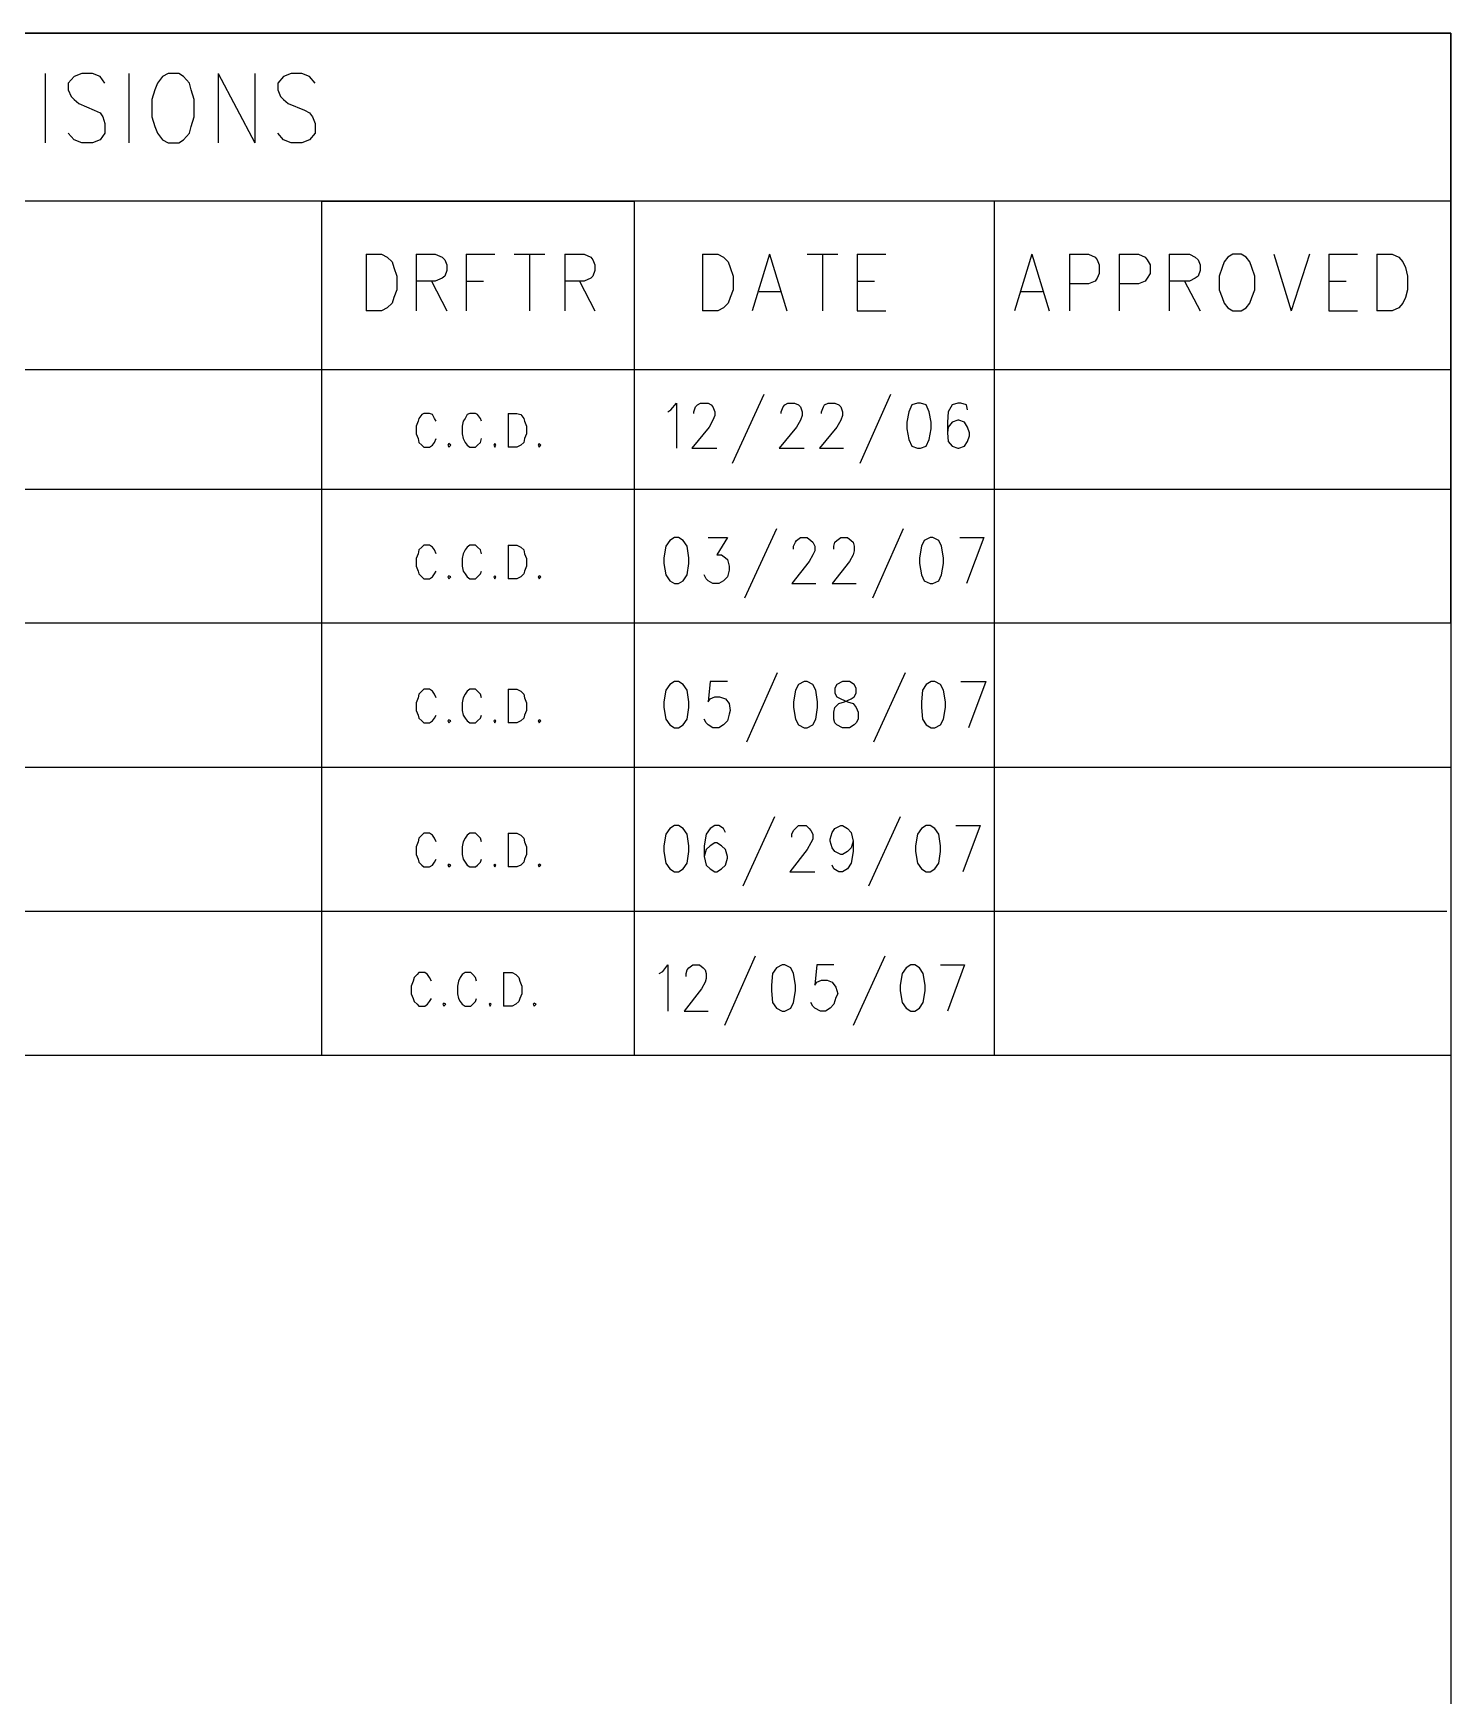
# Model space of a CAD drawing. Extents: x 11.9 to 28.1, y 10.8 to 21.2.
# Drawn here: x 26.617 to 28.092, y 19.468 to 21.199 of the extents above; entities that cross this region are included whole.
import ezdxf

# ---------------------------------------------------------------- set-up
doc = ezdxf.new("R2010")
doc.units = 0
doc.header["$MEASUREMENT"] = 0
doc.layers.add('LAYNR1', color=2, linetype='Continuous')

msp = doc.modelspace()

# ---------------------------------------------------------------- linework, layer by layer
at = {"layer": 'LAYNR1', "color": 7}
for points in [[(11.892, 21.199), (28.092, 21.199)], [(28.092, 21.199), (25.092, 21.199)], [(28.092, 21.199), (28.092, 10.799)], [(28.092, 20.585), (28.092, 21.199)], [(26.629, 21.157), (26.629, 21.085)], [(26.659, 21.154), (26.653, 21.147), (26.653, 21.14)], [(26.686, 21.154), (26.678, 21.157), (26.667, 21.157), (26.659, 21.154)], [(26.691, 21.147), (26.686, 21.154)], [(26.716, 21.157), (26.716, 21.085)], [(26.751, 21.154), (26.746, 21.147), (26.743, 21.14)], [(26.757, 21.157), (26.751, 21.154)], [(26.773, 21.154), (26.768, 21.157), (26.757, 21.157)], [(26.781, 21.14), (26.779, 21.147), (26.773, 21.154)], [(26.809, 21.157), (26.809, 21.085)], [(26.809, 21.157), (26.847, 21.085)], [(26.847, 21.157), (26.847, 21.085)], [(26.877, 21.154), (26.871, 21.147), (26.871, 21.14)], [(26.904, 21.154), (26.896, 21.157), (26.885, 21.157), (26.877, 21.154)], [(26.91, 21.147), (26.904, 21.154)], [(26.653, 21.14), (26.656, 21.133), (26.659, 21.13), (26.664, 21.126)], [(26.743, 21.14), (26.74, 21.13), (26.74, 21.112)], [(26.784, 21.112), (26.784, 21.13), (26.781, 21.14)], [(26.871, 21.14), (26.874, 21.133), (26.877, 21.13), (26.882, 21.126)], [(26.664, 21.126), (26.68, 21.119), (26.686, 21.116), (26.689, 21.112)], [(26.882, 21.126), (26.899, 21.119), (26.904, 21.116), (26.907, 21.112)], [(26.689, 21.112), (26.691, 21.105), (26.691, 21.095), (26.686, 21.088), (26.678, 21.085)], [(26.74, 21.112), (26.743, 21.102), (26.746, 21.095), (26.751, 21.088), (26.757, 21.085)], [(26.768, 21.085), (26.773, 21.088), (26.779, 21.095), (26.781, 21.102), (26.784, 21.112)], [(26.907, 21.112), (26.91, 21.105), (26.91, 21.095), (26.904, 21.088), (26.896, 21.085)], [(26.667, 21.085), (26.659, 21.088), (26.653, 21.095)], [(26.678, 21.085), (26.667, 21.085)], [(26.757, 21.085), (26.768, 21.085)], [(26.885, 21.085), (26.877, 21.088), (26.871, 21.095)], [(26.896, 21.085), (26.885, 21.085)], [(28.092, 21.024), (25.092, 21.024)], [(26.917, 20.135), (26.917, 21.024)], [(26.917, 21.024), (27.242, 21.024)], [(27.242, 21.024), (27.242, 20.135)], [(27.617, 20.135), (27.617, 21.024)], [(28.092, 20.599), (28.092, 21.024)], [(26.963, 20.969), (26.963, 20.91)], [(26.963, 20.969), (26.979, 20.969), (26.985, 20.966)], [(26.985, 20.966), (26.99, 20.961), (26.992, 20.955)], [(27.015, 20.969), (27.015, 20.91)], [(27.015, 20.969), (27.035, 20.969), (27.042, 20.966)], [(27.042, 20.966), (27.045, 20.963), (27.047, 20.958), (27.047, 20.952), (27.045, 20.946), (27.042, 20.944)], [(27.067, 20.969), (27.067, 20.91)], [(27.067, 20.969), (27.097, 20.969)], [(27.117, 20.969), (27.149, 20.969)], [(27.133, 20.969), (27.133, 20.91)], [(27.17, 20.969), (27.17, 20.91)], [(27.17, 20.969), (27.19, 20.969), (27.197, 20.966)], [(27.197, 20.966), (27.199, 20.963), (27.201, 20.958), (27.201, 20.952), (27.199, 20.946), (27.197, 20.944)], [(27.313, 20.969), (27.313, 20.91)], [(27.313, 20.969), (27.329, 20.969), (27.335, 20.966)], [(27.335, 20.966), (27.34, 20.961), (27.342, 20.955)], [(27.383, 20.969), (27.365, 20.91)], [(27.383, 20.969), (27.401, 20.91)], [(27.422, 20.969), (27.454, 20.969)], [(27.438, 20.969), (27.438, 20.91)], [(27.474, 20.969), (27.474, 20.91)], [(27.474, 20.969), (27.504, 20.969)], [(27.656, 20.969), (27.638, 20.91)], [(27.656, 20.969), (27.674, 20.91)], [(27.695, 20.969), (27.695, 20.91)], [(27.695, 20.969), (27.715, 20.969), (27.722, 20.966)], [(27.722, 20.966), (27.724, 20.963), (27.726, 20.958), (27.726, 20.949), (27.724, 20.944)], [(27.747, 20.969), (27.747, 20.91)], [(27.747, 20.969), (27.767, 20.969), (27.774, 20.966)], [(27.774, 20.966), (27.776, 20.963), (27.779, 20.958), (27.779, 20.949), (27.776, 20.944)], [(27.799, 20.969), (27.799, 20.91)], [(27.799, 20.969), (27.82, 20.969), (27.826, 20.966)], [(27.826, 20.966), (27.829, 20.963), (27.831, 20.958), (27.831, 20.952), (27.829, 20.946), (27.826, 20.944)], [(27.86, 20.966), (27.856, 20.961), (27.854, 20.955)], [(27.865, 20.969), (27.86, 20.966)], [(27.879, 20.966), (27.874, 20.969), (27.865, 20.969)], [(27.885, 20.955), (27.883, 20.961), (27.879, 20.966)], [(27.908, 20.969), (27.926, 20.91)], [(27.945, 20.969), (27.926, 20.91)], [(27.965, 20.969), (27.965, 20.91)], [(27.965, 20.969), (27.995, 20.969)], [(28.015, 20.969), (28.015, 20.91)], [(28.015, 20.969), (28.031, 20.969), (28.038, 20.966)], [(28.038, 20.966), (28.042, 20.961), (28.045, 20.955)], [(26.992, 20.955), (26.995, 20.946), (26.995, 20.932)], [(27.342, 20.955), (27.345, 20.946), (27.345, 20.932)], [(27.854, 20.955), (27.851, 20.946), (27.851, 20.932)], [(27.888, 20.932), (27.888, 20.946), (27.885, 20.955)], [(28.045, 20.955), (28.047, 20.946), (28.047, 20.932)], [(26.995, 20.932), (26.992, 20.924), (26.99, 20.918), (26.985, 20.913), (26.979, 20.91)], [(27.042, 20.944), (27.035, 20.941), (27.015, 20.941)], [(27.031, 20.941), (27.047, 20.91)], [(27.067, 20.941), (27.085, 20.941)], [(27.197, 20.944), (27.19, 20.941), (27.17, 20.941)], [(27.185, 20.941), (27.201, 20.91)], [(27.345, 20.932), (27.342, 20.924), (27.34, 20.918), (27.335, 20.913), (27.329, 20.91)], [(27.372, 20.93), (27.395, 20.93)], [(27.474, 20.941), (27.492, 20.941)], [(27.645, 20.93), (27.667, 20.93)], [(27.724, 20.944), (27.722, 20.941), (27.715, 20.938), (27.695, 20.938)], [(27.776, 20.944), (27.774, 20.941), (27.767, 20.938), (27.747, 20.938)], [(27.826, 20.944), (27.82, 20.941), (27.799, 20.941)], [(27.815, 20.941), (27.831, 20.91)], [(27.851, 20.932), (27.854, 20.924), (27.856, 20.918), (27.86, 20.913), (27.865, 20.91)], [(27.874, 20.91), (27.879, 20.913), (27.883, 20.918), (27.885, 20.924), (27.888, 20.932)], [(27.965, 20.941), (27.983, 20.941)], [(28.047, 20.932), (28.045, 20.924), (28.042, 20.918), (28.038, 20.913), (28.031, 20.91)], [(26.979, 20.91), (26.963, 20.91)], [(27.329, 20.91), (27.313, 20.91)], [(27.474, 20.91), (27.504, 20.91)], [(27.865, 20.91), (27.874, 20.91)], [(27.965, 20.91), (27.995, 20.91)], [(28.031, 20.91), (28.015, 20.91)], [(25.092, 20.849), (28.092, 20.849)], [(28.092, 20.849), (28.092, 20.724)], [(27.377, 20.823), (27.344, 20.751)], [(27.509, 20.823), (27.477, 20.751)], [(27.277, 20.805), (27.28, 20.807)], [(27.28, 20.807), (27.286, 20.814)], [(27.286, 20.814), (27.286, 20.767)], [(27.304, 20.805), (27.306, 20.81)], [(27.306, 20.81), (27.308, 20.812)], [(27.308, 20.812), (27.311, 20.814)], [(27.311, 20.814), (27.319, 20.814)], [(27.319, 20.814), (27.322, 20.812)], [(27.322, 20.812), (27.324, 20.81)], [(27.324, 20.81), (27.326, 20.805)], [(27.395, 20.805), (27.397, 20.81)], [(27.397, 20.81), (27.399, 20.812)], [(27.399, 20.812), (27.402, 20.814)], [(27.402, 20.814), (27.409, 20.814)], [(27.409, 20.814), (27.413, 20.812)], [(27.413, 20.812), (27.415, 20.81)], [(27.415, 20.81), (27.417, 20.805)], [(27.437, 20.805), (27.439, 20.81)], [(27.439, 20.81), (27.44, 20.812)], [(27.44, 20.812), (27.444, 20.814)], [(27.444, 20.814), (27.451, 20.814)], [(27.451, 20.814), (27.455, 20.812)], [(27.455, 20.812), (27.457, 20.81)], [(27.457, 20.81), (27.459, 20.805)], [(27.531, 20.812), (27.528, 20.805)], [(27.537, 20.814), (27.531, 20.812)], [(27.54, 20.814), (27.537, 20.814)], [(27.546, 20.812), (27.54, 20.814)], [(27.549, 20.805), (27.546, 20.812)], [(27.573, 20.812), (27.569, 20.805)], [(27.579, 20.814), (27.573, 20.812)], [(27.582, 20.814), (27.579, 20.814)], [(27.588, 20.812), (27.582, 20.814)], [(27.589, 20.807), (27.588, 20.812)], [(27.017, 20.795), (27.015, 20.79), (27.015, 20.782)], [(27.036, 20.795), (27.034, 20.798), (27.032, 20.802), (27.029, 20.803), (27.023, 20.803), (27.021, 20.802), (27.018, 20.798), (27.017, 20.795)], [(27.064, 20.795), (27.063, 20.79), (27.063, 20.782)], [(27.083, 20.795), (27.082, 20.798), (27.079, 20.802), (27.077, 20.803), (27.071, 20.803), (27.068, 20.802), (27.066, 20.798), (27.064, 20.795)], [(27.111, 20.803), (27.111, 20.768)], [(27.111, 20.803), (27.12, 20.803), (27.124, 20.802), (27.127, 20.798), (27.128, 20.795)], [(27.128, 20.795), (27.13, 20.79), (27.13, 20.782)], [(27.32, 20.789), (27.302, 20.767)], [(27.304, 20.803), (27.304, 20.805)], [(27.324, 20.796), (27.32, 20.789)], [(27.326, 20.801), (27.324, 20.796)], [(27.326, 20.805), (27.326, 20.801)], [(27.411, 20.789), (27.393, 20.767)], [(27.395, 20.803), (27.395, 20.805)], [(27.415, 20.796), (27.411, 20.789)], [(27.417, 20.801), (27.415, 20.796)], [(27.417, 20.805), (27.417, 20.801)], [(27.453, 20.789), (27.435, 20.767)], [(27.437, 20.803), (27.437, 20.805)], [(27.457, 20.796), (27.453, 20.789)], [(27.459, 20.801), (27.457, 20.796)], [(27.459, 20.805), (27.459, 20.801)], [(27.528, 20.805), (27.526, 20.794)], [(27.526, 20.794), (27.526, 20.787)], [(27.551, 20.794), (27.549, 20.805)], [(27.551, 20.787), (27.551, 20.794)], [(27.569, 20.805), (27.568, 20.794)], [(27.568, 20.794), (27.568, 20.783)], [(27.569, 20.789), (27.568, 20.783)], [(27.573, 20.794), (27.569, 20.789)], [(27.579, 20.796), (27.573, 20.794)], [(27.58, 20.796), (27.579, 20.796)], [(27.586, 20.794), (27.58, 20.796)], [(27.589, 20.789), (27.586, 20.794)], [(27.591, 20.783), (27.589, 20.789)], [(27.015, 20.782), (27.017, 20.777), (27.018, 20.773), (27.021, 20.77), (27.023, 20.768)], [(27.029, 20.768), (27.032, 20.77), (27.034, 20.773), (27.036, 20.777)], [(27.049, 20.772), (27.048, 20.77), (27.049, 20.768)], [(27.049, 20.768), (27.051, 20.77), (27.049, 20.772)], [(27.063, 20.782), (27.064, 20.777), (27.066, 20.773), (27.068, 20.77), (27.071, 20.768)], [(27.077, 20.768), (27.079, 20.77), (27.082, 20.773), (27.083, 20.777)], [(27.097, 20.772), (27.096, 20.77), (27.097, 20.768)], [(27.097, 20.768), (27.098, 20.77), (27.097, 20.772)], [(27.13, 20.782), (27.128, 20.777), (27.127, 20.773), (27.124, 20.77), (27.12, 20.768)], [(27.143, 20.772), (27.142, 20.77), (27.143, 20.768)], [(27.143, 20.768), (27.145, 20.77), (27.143, 20.772)], [(27.526, 20.787), (27.528, 20.776)], [(27.528, 20.776), (27.531, 20.769)], [(27.546, 20.769), (27.549, 20.776)], [(27.549, 20.776), (27.551, 20.787)], [(27.568, 20.783), (27.569, 20.774)], [(27.569, 20.774), (27.573, 20.769)], [(27.586, 20.769), (27.589, 20.774)], [(27.589, 20.774), (27.591, 20.78)], [(27.591, 20.78), (27.591, 20.783)], [(27.023, 20.768), (27.029, 20.768)], [(27.071, 20.768), (27.077, 20.768)], [(27.12, 20.768), (27.111, 20.768)], [(27.302, 20.767), (27.328, 20.767)], [(27.393, 20.767), (27.419, 20.767)], [(27.435, 20.767), (27.46, 20.767)], [(27.531, 20.769), (27.537, 20.767)], [(27.537, 20.767), (27.54, 20.767)], [(27.54, 20.767), (27.546, 20.769)], [(27.573, 20.769), (27.579, 20.767)], [(27.579, 20.767), (27.58, 20.767)], [(27.58, 20.767), (27.586, 20.769)], [(28.092, 20.724), (25.092, 20.724)], [(27.279, 20.671), (27.275, 20.665)], [(27.284, 20.674), (27.279, 20.671)], [(27.288, 20.674), (27.284, 20.674)], [(27.293, 20.671), (27.288, 20.674)], [(27.297, 20.665), (27.293, 20.671)], [(27.319, 20.674), (27.339, 20.674)], [(27.339, 20.674), (27.328, 20.656)], [(27.39, 20.683), (27.357, 20.611)], [(27.408, 20.665), (27.41, 20.669)], [(27.41, 20.669), (27.411, 20.671)], [(27.411, 20.671), (27.415, 20.674)], [(27.415, 20.674), (27.422, 20.674)], [(27.422, 20.674), (27.426, 20.671)], [(27.426, 20.671), (27.428, 20.669)], [(27.428, 20.669), (27.43, 20.665)], [(27.45, 20.665), (27.451, 20.669)], [(27.451, 20.669), (27.453, 20.671)], [(27.453, 20.671), (27.457, 20.674)], [(27.457, 20.674), (27.464, 20.674)], [(27.464, 20.674), (27.468, 20.671)], [(27.468, 20.671), (27.47, 20.669)], [(27.47, 20.669), (27.471, 20.665)], [(27.522, 20.683), (27.49, 20.611)], [(27.544, 20.671), (27.541, 20.665)], [(27.55, 20.674), (27.544, 20.671)], [(27.553, 20.674), (27.55, 20.674)], [(27.559, 20.671), (27.553, 20.674)], [(27.562, 20.665), (27.559, 20.671)], [(27.581, 20.674), (27.606, 20.674)], [(27.606, 20.674), (27.588, 20.626)], [(27.017, 20.657), (27.015, 20.652), (27.015, 20.644)], [(27.036, 20.657), (27.034, 20.661), (27.032, 20.664), (27.029, 20.666), (27.023, 20.666), (27.021, 20.664), (27.018, 20.661), (27.017, 20.657)], [(27.064, 20.657), (27.063, 20.652), (27.063, 20.644)], [(27.083, 20.657), (27.082, 20.661), (27.079, 20.664), (27.077, 20.666), (27.071, 20.666), (27.068, 20.664), (27.066, 20.661), (27.064, 20.657)], [(27.111, 20.666), (27.111, 20.631)], [(27.111, 20.666), (27.12, 20.666), (27.124, 20.664), (27.127, 20.661), (27.128, 20.657)], [(27.128, 20.657), (27.13, 20.652), (27.13, 20.644)], [(27.275, 20.665), (27.273, 20.653)], [(27.273, 20.653), (27.273, 20.647)], [(27.299, 20.653), (27.297, 20.665)], [(27.299, 20.647), (27.299, 20.653)], [(27.328, 20.656), (27.333, 20.656)], [(27.333, 20.656), (27.337, 20.653)], [(27.337, 20.653), (27.339, 20.651)], [(27.339, 20.651), (27.341, 20.644)], [(27.408, 20.662), (27.408, 20.665)], [(27.428, 20.656), (27.424, 20.649)], [(27.43, 20.66), (27.428, 20.656)], [(27.43, 20.665), (27.43, 20.66)], [(27.45, 20.662), (27.45, 20.665)], [(27.47, 20.656), (27.466, 20.649)], [(27.471, 20.66), (27.47, 20.656)], [(27.471, 20.665), (27.471, 20.66)], [(27.541, 20.665), (27.539, 20.653)], [(27.539, 20.653), (27.539, 20.647)], [(27.564, 20.653), (27.562, 20.665)], [(27.564, 20.647), (27.564, 20.653)], [(27.015, 20.644), (27.017, 20.639), (27.018, 20.636), (27.021, 20.633), (27.023, 20.631)], [(27.029, 20.631), (27.032, 20.633), (27.034, 20.636), (27.036, 20.639)], [(27.049, 20.634), (27.048, 20.633), (27.049, 20.631)], [(27.049, 20.631), (27.051, 20.633), (27.049, 20.634)], [(27.063, 20.644), (27.064, 20.639), (27.066, 20.636), (27.068, 20.633), (27.071, 20.631)], [(27.077, 20.631), (27.079, 20.633), (27.082, 20.636), (27.083, 20.639)], [(27.097, 20.634), (27.096, 20.633), (27.097, 20.631)], [(27.097, 20.631), (27.098, 20.633), (27.097, 20.634)], [(27.13, 20.644), (27.128, 20.639), (27.127, 20.636), (27.124, 20.633), (27.12, 20.631)], [(27.143, 20.634), (27.142, 20.633), (27.143, 20.631)], [(27.143, 20.631), (27.145, 20.633), (27.143, 20.634)], [(27.273, 20.647), (27.275, 20.635)], [(27.275, 20.635), (27.279, 20.629)], [(27.293, 20.629), (27.297, 20.635)], [(27.297, 20.635), (27.299, 20.647)], [(27.317, 20.631), (27.315, 20.635)], [(27.339, 20.633), (27.335, 20.629)], [(27.341, 20.64), (27.339, 20.633)], [(27.341, 20.644), (27.341, 20.64)], [(27.424, 20.649), (27.406, 20.626)], [(27.466, 20.649), (27.448, 20.626)], [(27.539, 20.647), (27.541, 20.635)], [(27.541, 20.635), (27.544, 20.629)], [(27.559, 20.629), (27.562, 20.635)], [(27.562, 20.635), (27.564, 20.647)], [(27.023, 20.631), (27.029, 20.631)], [(27.071, 20.631), (27.077, 20.631)], [(27.12, 20.631), (27.111, 20.631)], [(27.279, 20.629), (27.284, 20.626)], [(27.284, 20.626), (27.288, 20.626)], [(27.288, 20.626), (27.293, 20.629)], [(27.319, 20.629), (27.317, 20.631)], [(27.324, 20.626), (27.319, 20.629)], [(27.33, 20.626), (27.324, 20.626)], [(27.335, 20.629), (27.33, 20.626)], [(27.406, 20.626), (27.431, 20.626)], [(27.448, 20.626), (27.473, 20.626)], [(27.544, 20.629), (27.55, 20.626)], [(27.55, 20.626), (27.553, 20.626)], [(27.553, 20.626), (27.559, 20.629)], [(25.092, 20.585), (28.092, 20.585)], [(27.391, 20.533), (27.359, 20.461)], [(27.524, 20.533), (27.491, 20.461)], [(27.036, 20.507), (27.034, 20.511), (27.032, 20.514), (27.029, 20.516), (27.023, 20.516), (27.021, 20.514), (27.018, 20.511), (27.017, 20.507)], [(27.083, 20.507), (27.082, 20.511), (27.079, 20.514), (27.077, 20.516), (27.071, 20.516), (27.068, 20.514), (27.066, 20.511), (27.064, 20.507)], [(27.111, 20.516), (27.111, 20.481)], [(27.111, 20.516), (27.12, 20.516), (27.124, 20.514), (27.127, 20.511), (27.128, 20.507)], [(27.275, 20.515), (27.273, 20.503)], [(27.279, 20.521), (27.275, 20.515)], [(27.284, 20.524), (27.279, 20.521)], [(27.288, 20.524), (27.284, 20.524)], [(27.293, 20.521), (27.288, 20.524)], [(27.297, 20.515), (27.293, 20.521)], [(27.299, 20.503), (27.297, 20.515)], [(27.321, 20.524), (27.319, 20.503)], [(27.339, 20.524), (27.321, 20.524)], [(27.41, 20.515), (27.408, 20.503)], [(27.413, 20.521), (27.41, 20.515)], [(27.419, 20.524), (27.413, 20.521)], [(27.422, 20.524), (27.419, 20.524)], [(27.428, 20.521), (27.422, 20.524)], [(27.431, 20.515), (27.428, 20.521)], [(27.433, 20.503), (27.431, 20.515)], [(27.453, 20.521), (27.451, 20.517)], [(27.451, 20.517), (27.451, 20.512)], [(27.451, 20.512), (27.453, 20.508)], [(27.459, 20.524), (27.453, 20.521)], [(27.466, 20.524), (27.459, 20.524)], [(27.471, 20.521), (27.466, 20.524)], [(27.473, 20.517), (27.471, 20.521)], [(27.471, 20.508), (27.473, 20.512)], [(27.473, 20.512), (27.473, 20.517)], [(27.542, 20.515), (27.541, 20.503)], [(27.546, 20.521), (27.542, 20.515)], [(27.551, 20.524), (27.546, 20.521)], [(27.555, 20.524), (27.551, 20.524)], [(27.561, 20.521), (27.555, 20.524)], [(27.564, 20.515), (27.561, 20.521)], [(27.566, 20.503), (27.564, 20.515)], [(27.582, 20.524), (27.608, 20.524)], [(27.608, 20.524), (27.59, 20.476)], [(27.017, 20.507), (27.015, 20.502), (27.015, 20.494)], [(27.064, 20.507), (27.063, 20.502), (27.063, 20.494)], [(27.128, 20.507), (27.13, 20.502), (27.13, 20.494)], [(27.273, 20.503), (27.273, 20.497)], [(27.273, 20.497), (27.275, 20.485)], [(27.297, 20.485), (27.299, 20.497)], [(27.299, 20.497), (27.299, 20.503)], [(27.319, 20.503), (27.321, 20.506)], [(27.321, 20.506), (27.326, 20.508)], [(27.326, 20.508), (27.331, 20.508)], [(27.331, 20.508), (27.337, 20.506)], [(27.337, 20.506), (27.341, 20.501)], [(27.341, 20.501), (27.342, 20.494)], [(27.408, 20.503), (27.408, 20.497)], [(27.408, 20.497), (27.41, 20.485)], [(27.431, 20.485), (27.433, 20.497)], [(27.433, 20.497), (27.433, 20.503)], [(27.45, 20.492), (27.451, 20.497)], [(27.451, 20.497), (27.455, 20.501)], [(27.453, 20.508), (27.457, 20.506)], [(27.455, 20.501), (27.461, 20.503)], [(27.457, 20.506), (27.464, 20.503)], [(27.461, 20.503), (27.468, 20.506)], [(27.464, 20.503), (27.47, 20.501)], [(27.468, 20.506), (27.471, 20.508)], [(27.47, 20.501), (27.473, 20.497)], [(27.473, 20.497), (27.475, 20.492)], [(27.541, 20.503), (27.541, 20.497)], [(27.541, 20.497), (27.542, 20.485)], [(27.564, 20.485), (27.566, 20.497)], [(27.566, 20.497), (27.566, 20.503)], [(27.015, 20.494), (27.017, 20.489), (27.018, 20.486), (27.021, 20.483), (27.023, 20.481)], [(27.023, 20.481), (27.029, 20.481)], [(27.029, 20.481), (27.032, 20.483), (27.034, 20.486), (27.036, 20.489)], [(27.049, 20.484), (27.048, 20.483), (27.049, 20.481)], [(27.049, 20.481), (27.051, 20.483), (27.049, 20.484)], [(27.063, 20.494), (27.064, 20.489), (27.066, 20.486), (27.068, 20.483), (27.071, 20.481)], [(27.071, 20.481), (27.077, 20.481)], [(27.077, 20.481), (27.079, 20.483), (27.082, 20.486), (27.083, 20.489)], [(27.097, 20.484), (27.096, 20.483), (27.097, 20.481)], [(27.097, 20.481), (27.098, 20.483), (27.097, 20.484)], [(27.12, 20.481), (27.111, 20.481)], [(27.13, 20.494), (27.128, 20.489), (27.127, 20.486), (27.124, 20.483), (27.12, 20.481)], [(27.143, 20.484), (27.142, 20.483), (27.143, 20.481)], [(27.143, 20.481), (27.145, 20.483), (27.143, 20.484)], [(27.275, 20.485), (27.279, 20.479)], [(27.279, 20.479), (27.284, 20.476)], [(27.288, 20.476), (27.293, 20.479)], [(27.293, 20.479), (27.297, 20.485)], [(27.317, 20.481), (27.315, 20.485)], [(27.319, 20.479), (27.317, 20.481)], [(27.324, 20.476), (27.319, 20.479)], [(27.335, 20.479), (27.33, 20.476)], [(27.339, 20.483), (27.335, 20.479)], [(27.341, 20.49), (27.339, 20.483)], [(27.342, 20.494), (27.341, 20.49)], [(27.41, 20.485), (27.413, 20.479)], [(27.413, 20.479), (27.419, 20.476)], [(27.422, 20.476), (27.428, 20.479)], [(27.428, 20.479), (27.431, 20.485)], [(27.45, 20.485), (27.45, 20.492)], [(27.451, 20.481), (27.45, 20.485)], [(27.453, 20.479), (27.451, 20.481)], [(27.459, 20.476), (27.453, 20.479)], [(27.471, 20.479), (27.466, 20.476)], [(27.473, 20.481), (27.471, 20.479)], [(27.475, 20.485), (27.473, 20.481)], [(27.475, 20.492), (27.475, 20.485)], [(27.542, 20.485), (27.546, 20.479)], [(27.546, 20.479), (27.551, 20.476)], [(27.555, 20.476), (27.561, 20.479)], [(27.561, 20.479), (27.564, 20.485)], [(27.284, 20.476), (27.288, 20.476)], [(27.33, 20.476), (27.324, 20.476)], [(27.419, 20.476), (27.422, 20.476)], [(27.466, 20.476), (27.459, 20.476)], [(27.551, 20.476), (27.555, 20.476)], [(25.092, 20.435), (28.092, 20.435)], [(27.284, 20.374), (27.279, 20.371)], [(27.288, 20.374), (27.284, 20.374)], [(27.293, 20.371), (27.288, 20.374)], [(27.326, 20.374), (27.321, 20.371)], [(27.33, 20.374), (27.326, 20.374)], [(27.335, 20.371), (27.33, 20.374)], [(27.388, 20.383), (27.355, 20.311)], [(27.41, 20.371), (27.413, 20.374)], [(27.413, 20.374), (27.421, 20.374)], [(27.421, 20.374), (27.424, 20.371)], [(27.451, 20.371), (27.457, 20.374)], [(27.457, 20.374), (27.459, 20.374)], [(27.459, 20.374), (27.464, 20.371)], [(27.519, 20.383), (27.486, 20.311)], [(27.546, 20.374), (27.541, 20.371)], [(27.55, 20.374), (27.546, 20.374)], [(27.555, 20.371), (27.55, 20.374)], [(27.577, 20.374), (27.602, 20.374)], [(27.602, 20.374), (27.584, 20.326)], [(27.017, 20.357), (27.015, 20.352), (27.015, 20.344)], [(27.036, 20.357), (27.034, 20.361), (27.032, 20.364), (27.029, 20.366), (27.023, 20.366), (27.021, 20.364), (27.018, 20.361), (27.017, 20.357)], [(27.064, 20.357), (27.063, 20.352), (27.063, 20.344)], [(27.083, 20.357), (27.082, 20.361), (27.079, 20.364), (27.077, 20.366), (27.071, 20.366), (27.068, 20.364), (27.066, 20.361), (27.064, 20.357)], [(27.111, 20.366), (27.111, 20.331)], [(27.111, 20.366), (27.12, 20.366), (27.124, 20.364), (27.127, 20.361), (27.128, 20.357)], [(27.128, 20.357), (27.13, 20.352), (27.13, 20.344)], [(27.275, 20.365), (27.273, 20.353)], [(27.279, 20.371), (27.275, 20.365)], [(27.297, 20.365), (27.293, 20.371)], [(27.299, 20.353), (27.297, 20.365)], [(27.317, 20.365), (27.315, 20.353)], [(27.321, 20.371), (27.317, 20.365)], [(27.326, 20.356), (27.321, 20.353)], [(27.328, 20.356), (27.326, 20.356)], [(27.333, 20.353), (27.328, 20.356)], [(27.337, 20.367), (27.335, 20.371)], [(27.406, 20.365), (27.408, 20.369)], [(27.406, 20.362), (27.406, 20.365)], [(27.408, 20.369), (27.41, 20.371)], [(27.426, 20.356), (27.422, 20.349)], [(27.424, 20.371), (27.426, 20.369)], [(27.426, 20.369), (27.428, 20.365)], [(27.428, 20.36), (27.426, 20.356)], [(27.428, 20.365), (27.428, 20.36)], [(27.446, 20.36), (27.448, 20.367)], [(27.446, 20.358), (27.446, 20.36)], [(27.448, 20.351), (27.446, 20.358)], [(27.448, 20.367), (27.451, 20.371)], [(27.464, 20.371), (27.468, 20.367)], [(27.468, 20.367), (27.47, 20.358)], [(27.47, 20.358), (27.468, 20.351)], [(27.47, 20.358), (27.47, 20.347)], [(27.537, 20.365), (27.535, 20.353)], [(27.541, 20.371), (27.537, 20.365)], [(27.559, 20.365), (27.555, 20.371)], [(27.561, 20.353), (27.559, 20.365)], [(27.015, 20.344), (27.017, 20.339), (27.018, 20.336), (27.021, 20.333), (27.023, 20.331)], [(27.029, 20.331), (27.032, 20.333), (27.034, 20.336), (27.036, 20.339)], [(27.063, 20.344), (27.064, 20.339), (27.066, 20.336), (27.068, 20.333), (27.071, 20.331)], [(27.077, 20.331), (27.079, 20.333), (27.082, 20.336), (27.083, 20.339)], [(27.13, 20.344), (27.128, 20.339), (27.127, 20.336), (27.124, 20.333), (27.12, 20.331)], [(27.273, 20.353), (27.273, 20.347)], [(27.273, 20.347), (27.275, 20.335)], [(27.297, 20.335), (27.299, 20.347)], [(27.299, 20.347), (27.299, 20.353)], [(27.315, 20.353), (27.315, 20.342)], [(27.317, 20.349), (27.315, 20.342)], [(27.315, 20.342), (27.317, 20.333)], [(27.321, 20.353), (27.317, 20.349)], [(27.337, 20.349), (27.333, 20.353)], [(27.339, 20.342), (27.337, 20.349)], [(27.337, 20.333), (27.339, 20.34)], [(27.339, 20.34), (27.339, 20.342)], [(27.422, 20.349), (27.404, 20.326)], [(27.451, 20.347), (27.448, 20.351)], [(27.457, 20.344), (27.451, 20.347)], [(27.459, 20.344), (27.457, 20.344)], [(27.464, 20.347), (27.459, 20.344)], [(27.468, 20.351), (27.464, 20.347)], [(27.47, 20.347), (27.468, 20.335)], [(27.535, 20.353), (27.535, 20.347)], [(27.535, 20.347), (27.537, 20.335)], [(27.559, 20.335), (27.561, 20.347)], [(27.561, 20.347), (27.561, 20.353)], [(27.023, 20.331), (27.029, 20.331)], [(27.049, 20.334), (27.048, 20.333), (27.049, 20.331)], [(27.049, 20.331), (27.051, 20.333), (27.049, 20.334)], [(27.071, 20.331), (27.077, 20.331)], [(27.097, 20.334), (27.096, 20.333), (27.097, 20.331)], [(27.097, 20.331), (27.098, 20.333), (27.097, 20.334)], [(27.12, 20.331), (27.111, 20.331)], [(27.143, 20.334), (27.142, 20.333), (27.143, 20.331)], [(27.143, 20.331), (27.145, 20.333), (27.143, 20.334)], [(27.275, 20.335), (27.279, 20.329)], [(27.279, 20.329), (27.284, 20.326)], [(27.284, 20.326), (27.288, 20.326)], [(27.288, 20.326), (27.293, 20.329)], [(27.293, 20.329), (27.297, 20.335)], [(27.317, 20.333), (27.321, 20.329)], [(27.321, 20.329), (27.326, 20.326)], [(27.326, 20.326), (27.328, 20.326)], [(27.328, 20.326), (27.333, 20.329)], [(27.333, 20.329), (27.337, 20.333)], [(27.404, 20.326), (27.43, 20.326)], [(27.45, 20.329), (27.448, 20.333)], [(27.455, 20.326), (27.45, 20.329)], [(27.459, 20.326), (27.455, 20.326)], [(27.464, 20.329), (27.459, 20.326)], [(27.468, 20.335), (27.464, 20.329)], [(27.537, 20.335), (27.541, 20.329)], [(27.541, 20.329), (27.546, 20.326)], [(27.546, 20.326), (27.55, 20.326)], [(27.55, 20.326), (27.555, 20.329)], [(27.555, 20.329), (27.559, 20.335)], [(25.092, 20.285), (28.088, 20.285)], [(27.368, 20.238), (27.336, 20.166)], [(27.503, 20.238), (27.47, 20.166)], [(27.031, 20.212), (27.029, 20.216), (27.027, 20.219), (27.024, 20.221), (27.018, 20.221), (27.016, 20.219), (27.013, 20.216), (27.012, 20.212)], [(27.078, 20.212), (27.077, 20.216), (27.074, 20.219), (27.072, 20.221), (27.066, 20.221), (27.063, 20.219), (27.061, 20.216), (27.059, 20.212)], [(27.106, 20.221), (27.106, 20.186)], [(27.106, 20.221), (27.115, 20.221), (27.119, 20.219), (27.122, 20.216), (27.123, 20.212)], [(27.268, 20.22), (27.272, 20.222)], [(27.272, 20.222), (27.277, 20.229)], [(27.277, 20.229), (27.277, 20.181)], [(27.296, 20.22), (27.297, 20.224)], [(27.296, 20.217), (27.296, 20.22)], [(27.297, 20.224), (27.299, 20.226)], [(27.299, 20.226), (27.303, 20.229)], [(27.303, 20.229), (27.31, 20.229)], [(27.31, 20.229), (27.314, 20.226)], [(27.314, 20.226), (27.316, 20.224)], [(27.316, 20.224), (27.317, 20.22)], [(27.317, 20.22), (27.317, 20.215)], [(27.386, 20.22), (27.385, 20.208)], [(27.39, 20.226), (27.386, 20.22)], [(27.396, 20.229), (27.39, 20.226)], [(27.399, 20.229), (27.396, 20.229)], [(27.405, 20.226), (27.399, 20.229)], [(27.408, 20.22), (27.405, 20.226)], [(27.41, 20.208), (27.408, 20.22)], [(27.432, 20.229), (27.43, 20.208)], [(27.45, 20.229), (27.432, 20.229)], [(27.521, 20.22), (27.519, 20.208)], [(27.525, 20.226), (27.521, 20.22)], [(27.53, 20.229), (27.525, 20.226)], [(27.534, 20.229), (27.53, 20.229)], [(27.539, 20.226), (27.534, 20.229)], [(27.543, 20.22), (27.539, 20.226)], [(27.545, 20.208), (27.543, 20.22)], [(27.561, 20.229), (27.586, 20.229)], [(27.586, 20.229), (27.568, 20.181)], [(27.012, 20.212), (27.01, 20.207), (27.01, 20.199)], [(27.059, 20.212), (27.058, 20.207), (27.058, 20.199)], [(27.123, 20.212), (27.125, 20.207), (27.125, 20.199)], [(27.312, 20.204), (27.294, 20.181)], [(27.316, 20.211), (27.312, 20.204)], [(27.317, 20.215), (27.316, 20.211)], [(27.385, 20.208), (27.385, 20.202)], [(27.385, 20.202), (27.386, 20.19)], [(27.408, 20.19), (27.41, 20.202)], [(27.41, 20.202), (27.41, 20.208)], [(27.43, 20.208), (27.432, 20.211)], [(27.432, 20.211), (27.437, 20.213)], [(27.437, 20.213), (27.443, 20.213)], [(27.443, 20.213), (27.448, 20.211)], [(27.448, 20.211), (27.452, 20.206)], [(27.452, 20.206), (27.454, 20.199)], [(27.519, 20.208), (27.519, 20.202)], [(27.519, 20.202), (27.521, 20.19)], [(27.543, 20.19), (27.545, 20.202)], [(27.545, 20.202), (27.545, 20.208)], [(27.01, 20.199), (27.012, 20.194), (27.013, 20.191), (27.016, 20.188), (27.018, 20.186)], [(27.018, 20.186), (27.024, 20.186)], [(27.024, 20.186), (27.027, 20.188), (27.029, 20.191), (27.031, 20.194)], [(27.044, 20.189), (27.043, 20.188), (27.044, 20.186)], [(27.044, 20.186), (27.046, 20.188), (27.044, 20.189)], [(27.058, 20.199), (27.059, 20.194), (27.061, 20.191), (27.063, 20.188), (27.066, 20.186)], [(27.066, 20.186), (27.072, 20.186)], [(27.072, 20.186), (27.074, 20.188), (27.077, 20.191), (27.078, 20.194)], [(27.092, 20.189), (27.091, 20.188), (27.092, 20.186)], [(27.092, 20.186), (27.093, 20.188), (27.092, 20.189)], [(27.115, 20.186), (27.106, 20.186)], [(27.125, 20.199), (27.123, 20.194), (27.122, 20.191), (27.119, 20.188), (27.115, 20.186)], [(27.138, 20.189), (27.137, 20.188), (27.138, 20.186)], [(27.138, 20.186), (27.14, 20.188), (27.138, 20.189)], [(27.386, 20.19), (27.39, 20.184)], [(27.39, 20.184), (27.396, 20.181)], [(27.399, 20.181), (27.405, 20.184)], [(27.405, 20.184), (27.408, 20.19)], [(27.428, 20.186), (27.426, 20.19)], [(27.43, 20.184), (27.428, 20.186)], [(27.436, 20.181), (27.43, 20.184)], [(27.446, 20.184), (27.441, 20.181)], [(27.45, 20.188), (27.446, 20.184)], [(27.452, 20.195), (27.45, 20.188)], [(27.454, 20.199), (27.452, 20.195)], [(27.521, 20.19), (27.525, 20.184)], [(27.525, 20.184), (27.53, 20.181)], [(27.534, 20.181), (27.539, 20.184)], [(27.539, 20.184), (27.543, 20.19)], [(27.294, 20.181), (27.319, 20.181)], [(27.396, 20.181), (27.399, 20.181)], [(27.441, 20.181), (27.436, 20.181)], [(27.53, 20.181), (27.534, 20.181)], [(25.092, 20.135), (28.092, 20.135)], [(25.482, 20.135), (26.917, 20.135)], [(27.242, 20.135), (27.617, 20.135)]]:
    msp.add_lwpolyline(points, dxfattribs=at)

doc.saveas('drawing.dxf')
